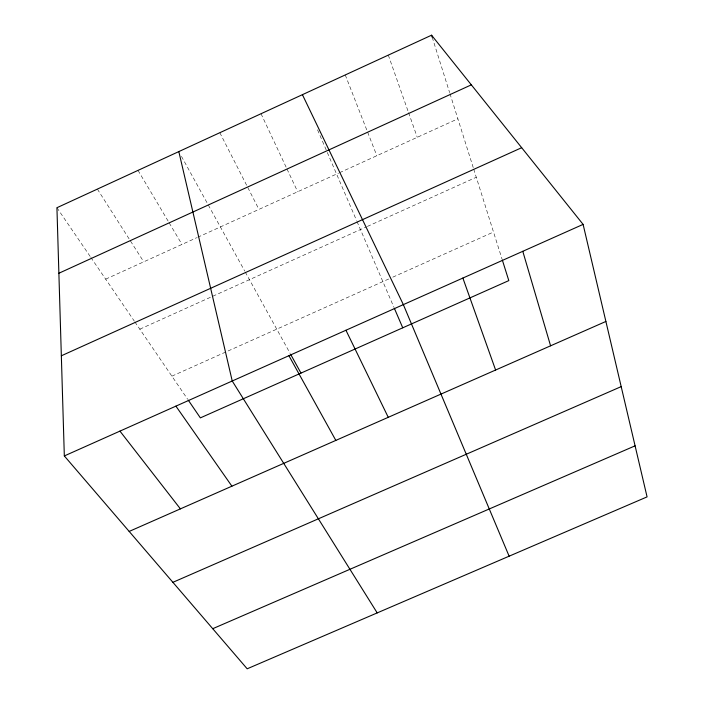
<?xml version="1.0" encoding="UTF-8"?>
<svg xmlns="http://www.w3.org/2000/svg" width="704" height="704" viewBox="0 0 704 704"><rect width="100%" height="100%" fill="white"/><g stroke="black" fill="none" stroke-linecap="round" stroke-linejoin="round"><path stroke-width="0.53" stroke-dasharray="3.52 2.64" d="M105.679 279.154L196.75 237.697M197.736 237.248L338.545 173.149M339.522 172.7L457.882 118.818M139.823 329.182L210.795 297.132M212.766 296.243L366.379 226.882M367.365 226.433L476.274 177.258M171.89 376.156L388.828 278.942M392.797 277.165L493.522 232.03M56.927 207.724L90.253 256.555M90.869 257.453L134.27 321.042M134.886 321.948L187.642 399.238M97.372 189.103L143.748 261.826M138.01 170.386L168.626 221.927M169.18 222.869L181.984 244.42M181.456 156.358L207.759 204.046M208.287 205.005L244.737 271.093M245.256 272.043L290.162 353.47M219.833 132.704L258.949 209.387M261.034 113.731L286.546 168.045M287.012 169.039L297.678 191.752M317.548 129.835L356.576 220.519M357.007 221.522L393.87 307.173M345.259 74.941L367.242 131.182M367.638 132.202L376.834 155.716M388.309 55.114L408.214 111.628M408.575 112.649L417.261 137.306M432.212 37.294L449.654 92.69M449.988 93.738L473.387 168.089M473.713 169.11L501.978 258.914"/><path stroke-width="1.06" d="M431.561 35.2L56.927 207.724L64.328 455.937L247.183 668.8L647.073 496.883L583.106 224.391L431.561 35.2L432.212 37.294M58.881 273.249L471.328 84.85M61.345 355.793L521.673 147.699M64.328 455.937L583.106 224.391M129.175 531.432L605.889 321.455M172.894 582.322L621.192 386.619M212.74 628.698L635.087 445.834M119.944 431.112L180.4 508.869M175.912 406.138L231.906 486.182M188.25 400.127L200.367 417.877L508.807 280.606L502.304 259.943M377.203 612.902L232.232 380.996L178.825 151.589M288.913 355.696L335.834 440.405M290.682 354.402L300.986 373.094M345.946 330.246L388.247 417.314M302.421 94.67L403.348 304.621L509.124 556.186M394.293 308.158L402.75 327.809M462.871 278.054L495.607 370.022M522.79 251.31L550.581 345.814"/></g></svg>
